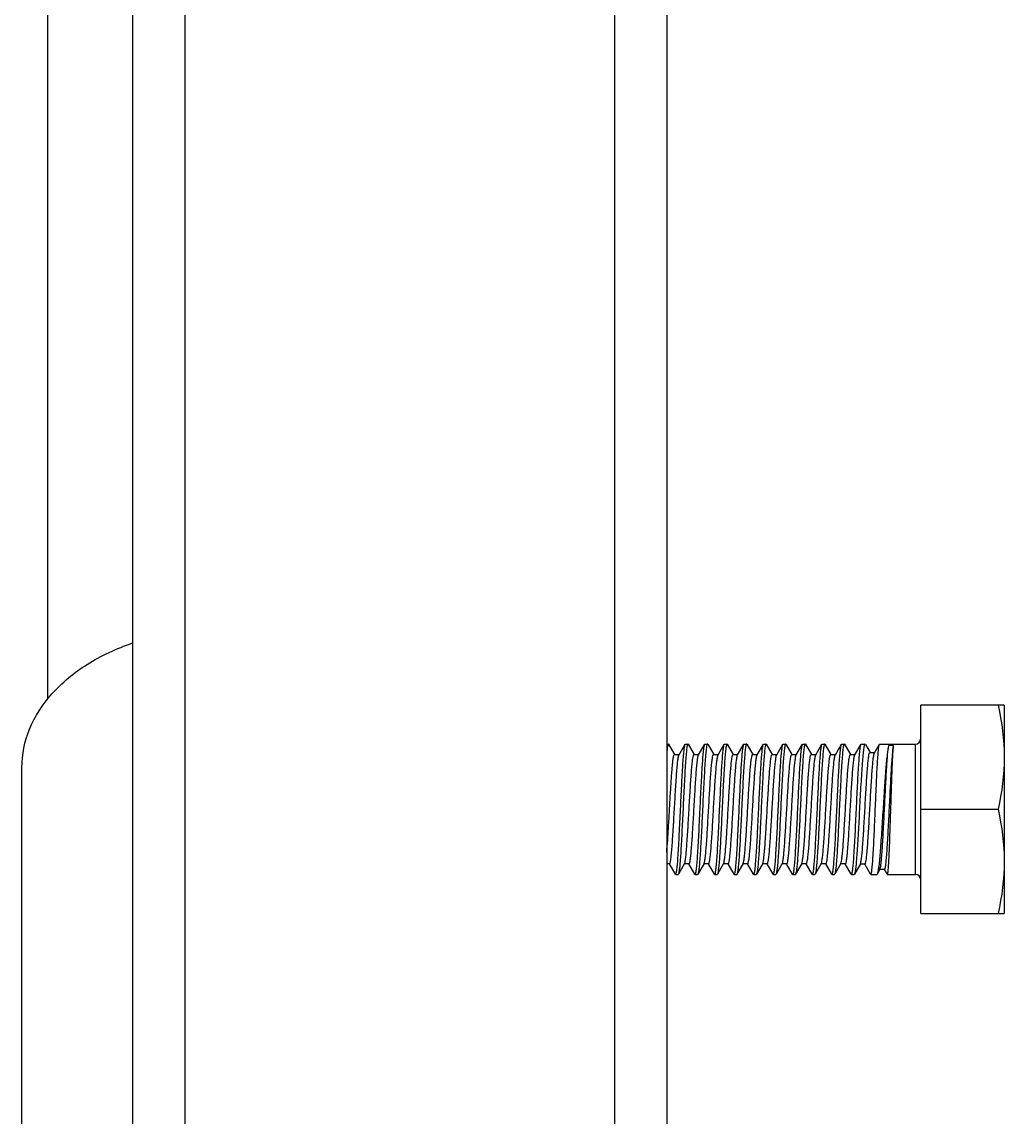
# Model space of a CAD drawing. Extents: x 4995099 to 5303443, y 4627657 to 4889583.
# Drawn here: x 5061715 to 5062485, y 4737423 to 4738282 of the extents above; entities that cross this region are included whole.
import ezdxf

# ---------------------------------------------------------------- set-up
doc = ezdxf.new("R2010")
doc.units = 0
doc.header["$LTSCALE"] = 1000
doc.header["$MEASUREMENT"] = 0
doc.layers.get('0').update_dxf_attribs({"color": 4, "linetype": 'CONTINUOUS'})

msp = doc.modelspace()

# ---------------------------------------------------------------- linework, layer by layer
for p, q in [((5061735.09, 4737750.46), (5061735.09, 4740579.38)), ((5061801.53, 4740388.31), (5061801.53, 4736994.68)), ((5061842.42, 4740388.31), (5061842.42, 4736994.68)), ((5062179.74, 4740388.31), (5062179.74, 4736994.68)), ((5062220.63, 4740388.31), (5062220.63, 4736994.68)), ((5062485.38, 4737745.97), (5062419.96, 4737745.97)), ((5062419.96, 4737582.41), (5062419.96, 4737745.97)), ((5062485.38, 4737745.97), (5062485.38, 4737582.41)), ((5062220.63, 4737715.3), (5062221.91, 4737715.3)), ((5062222.11, 4737715.13), (5062221.91, 4737715.3)), ((5062222.11, 4737715.13), (5062226.81, 4737707.02)), ((5062230.28, 4737706.81), (5062235.12, 4737715.13)), ((5062235.12, 4737715.13), (5062235.32, 4737715.3)), ((5062235.32, 4737715.3), (5062237.24, 4737715.3)), ((5062237.44, 4737715.13), (5062237.24, 4737715.3)), ((5062237.44, 4737715.13), (5062242.14, 4737707.02)), ((5062245.62, 4737706.81), (5062250.45, 4737715.13)), ((5062250.45, 4737715.13), (5062250.65, 4737715.3)), ((5062250.65, 4737715.3), (5062252.58, 4737715.3)), ((5062252.78, 4737715.13), (5062252.58, 4737715.3)), ((5062252.78, 4737715.13), (5062257.48, 4737707.02)), ((5062260.95, 4737706.81), (5062265.79, 4737715.13)), ((5062265.79, 4737715.13), (5062265.99, 4737715.3)), ((5062265.99, 4737715.3), (5062267.91, 4737715.3)), ((5062268.11, 4737715.13), (5062267.91, 4737715.3)), ((5062268.11, 4737715.13), (5062272.81, 4737707.02)), ((5062276.28, 4737706.81), (5062281.12, 4737715.13)), ((5062281.12, 4737715.13), (5062281.32, 4737715.3)), ((5062281.32, 4737715.3), (5062283.24, 4737715.3)), ((5062283.44, 4737715.13), (5062283.24, 4737715.3)), ((5062283.44, 4737715.13), (5062288.14, 4737707.02)), ((5062291.62, 4737706.81), (5062296.45, 4737715.13)), ((5062296.45, 4737715.13), (5062296.65, 4737715.3)), ((5062296.65, 4737715.3), (5062298.57, 4737715.3)), ((5062298.78, 4737715.13), (5062303.47, 4737707.02)), ((5062306.95, 4737706.81), (5062311.79, 4737715.13)), ((5062311.79, 4737715.13), (5062311.99, 4737715.3)), ((5062311.99, 4737715.3), (5062313.91, 4737715.3)), ((5062314.11, 4737715.13), (5062313.91, 4737715.3)), ((5062314.11, 4737715.13), (5062318.81, 4737707.02)), ((5062322.28, 4737706.81), (5062327.12, 4737715.13)), ((5062327.12, 4737715.13), (5062327.32, 4737715.3)), ((5062327.32, 4737715.3), (5062329.24, 4737715.3)), ((5062329.44, 4737715.13), (5062329.24, 4737715.3)), ((5062329.44, 4737715.13), (5062334.14, 4737707.02)), ((5062337.61, 4737706.81), (5062342.45, 4737715.13)), ((5062342.45, 4737715.13), (5062342.65, 4737715.3)), ((5062342.65, 4737715.3), (5062344.57, 4737715.3)), ((5062344.77, 4737715.13), (5062344.57, 4737715.3)), ((5062344.77, 4737715.13), (5062349.47, 4737707.02)), ((5062352.95, 4737706.81), (5062357.78, 4737715.13)), ((5062357.78, 4737715.13), (5062357.99, 4737715.3)), ((5062357.98, 4737715.3), (5062359.91, 4737715.3)), ((5062360.11, 4737715.13), (5062364.81, 4737707.02)), ((5062368.28, 4737706.81), (5062373.12, 4737715.13)), ((5062373.12, 4737715.13), (5062373.32, 4737715.3)), ((5062373.32, 4737715.3), (5062376.22, 4737715.3)), ((5062376.49, 4737715.07), (5062376.22, 4737715.3)), ((5062376.49, 4737715.07), (5062380.17, 4737708.73)), ((5062383.66, 4737708.53), (5062387.52, 4737715.18)), ((5062387.52, 4737715.18), (5062387.66, 4737715.3)), ((5062387.66, 4737715.3), (5062415.87, 4737715.3)), ((5062398.66, 4737714.13), (5062394.83, 4737714.13)), ((5062415.87, 4737613.08), (5062415.87, 4737715.3)), ((5062226.69, 4737707.02), (5062230.4, 4737707.02)), ((5062242.02, 4737707.02), (5062245.74, 4737707.02)), ((5062257.36, 4737707.02), (5062261.07, 4737707.02)), ((5062272.69, 4737707.02), (5062276.4, 4737707.02)), ((5062288.02, 4737707.02), (5062291.73, 4737707.02)), ((5062303.35, 4737707.02), (5062307.07, 4737707.02)), ((5062318.69, 4737707.02), (5062322.4, 4737707.02)), ((5062334.02, 4737707.02), (5062337.73, 4737707.02)), ((5062349.35, 4737707.02), (5062353.07, 4737707.02)), ((5062364.69, 4737707.02), (5062368.4, 4737707.02)), ((5062380.05, 4737708.73), (5062383.77, 4737708.73)), ((5061714.65, 4736585.8), (5061714.65, 4737696.93)), ((5062419.96, 4737664.19), (5062480.77, 4737664.19)), ((5062222.86, 4737621.36), (5062220.63, 4737621.36)), ((5062227.45, 4737613.25), (5062222.74, 4737621.36)), ((5062234.6, 4737621.57), (5062229.78, 4737613.25)), ((5062238.19, 4737621.36), (5062234.48, 4737621.36)), ((5062234.6, 4737621.57), (5062234.72, 4737621.84)), ((5062242.79, 4737613.25), (5062238.07, 4737621.36)), ((5062249.93, 4737621.57), (5062245.11, 4737613.25)), ((5062253.52, 4737621.36), (5062249.81, 4737621.36)), ((5062249.93, 4737621.57), (5062250.05, 4737621.83)), ((5062258.12, 4737613.25), (5062253.4, 4737621.36)), ((5062265.26, 4737621.57), (5062260.44, 4737613.25)), ((5062268.85, 4737621.36), (5062265.14, 4737621.36)), ((5062265.26, 4737621.57), (5062265.38, 4737621.82)), ((5062273.45, 4737613.25), (5062268.74, 4737621.36)), ((5062280.59, 4737621.57), (5062275.78, 4737613.25)), ((5062284.19, 4737621.36), (5062280.47, 4737621.36)), ((5062280.59, 4737621.57), (5062280.71, 4737621.81)), ((5062288.79, 4737613.25), (5062284.07, 4737621.36)), ((5062295.93, 4737621.57), (5062291.11, 4737613.25)), ((5062299.52, 4737621.36), (5062295.81, 4737621.36)), ((5062295.93, 4737621.57), (5062296.04, 4737621.8)), ((5062304.12, 4737613.25), (5062299.4, 4737621.36)), ((5062311.26, 4737621.57), (5062306.44, 4737613.25)), ((5062314.85, 4737621.36), (5062311.14, 4737621.36)), ((5062319.45, 4737613.25), (5062314.73, 4737621.36)), ((5062326.59, 4737621.57), (5062321.77, 4737613.25)), ((5062330.19, 4737621.36), (5062326.47, 4737621.36)), ((5062326.59, 4737621.57), (5062326.69, 4737621.78)), ((5062334.78, 4737613.25), (5062330.07, 4737621.36)), ((5062341.93, 4737621.57), (5062337.11, 4737613.25)), ((5062345.52, 4737621.36), (5062341.81, 4737621.36)), ((5062341.93, 4737621.57), (5062342.02, 4737621.77)), ((5062350.12, 4737613.25), (5062345.4, 4737621.36)), ((5062357.26, 4737621.57), (5062352.44, 4737613.25)), ((5062360.85, 4737621.36), (5062357.14, 4737621.36)), ((5062357.26, 4737621.57), (5062357.35, 4737621.76)), ((5062365.45, 4737613.25), (5062360.73, 4737621.36)), ((5062372.61, 4737621.28), (5062367.97, 4737613.28)), ((5062376.2, 4737621.07), (5062372.49, 4737621.07)), ((5062380.64, 4737613.23), (5062376.08, 4737621.07)), ((5062387.96, 4737617.13), (5062385.76, 4737613.36)), ((5062391.57, 4737616.95), (5062387.85, 4737616.95)), ((5062393.65, 4737613.18), (5062391.49, 4737616.9)), ((5062227.45, 4737613.25), (5062227.66, 4737613.08)), ((5062227.66, 4737613.08), (5062229.58, 4737613.08)), ((5062229.78, 4737613.25), (5062229.58, 4737613.08)), ((5062242.79, 4737613.25), (5062242.99, 4737613.08)), ((5062242.99, 4737613.08), (5062244.91, 4737613.08)), ((5062245.11, 4737613.25), (5062244.91, 4737613.08)), ((5062258.12, 4737613.25), (5062258.32, 4737613.08)), ((5062258.32, 4737613.08), (5062260.24, 4737613.08)), ((5062260.44, 4737613.25), (5062260.24, 4737613.08)), ((5062273.45, 4737613.25), (5062273.65, 4737613.08)), ((5062273.65, 4737613.08), (5062275.57, 4737613.08)), ((5062275.78, 4737613.25), (5062275.57, 4737613.08)), ((5062288.79, 4737613.25), (5062288.99, 4737613.08)), ((5062288.99, 4737613.08), (5062290.91, 4737613.08)), ((5062291.11, 4737613.25), (5062290.91, 4737613.08)), ((5062304.12, 4737613.25), (5062304.32, 4737613.08)), ((5062304.32, 4737613.08), (5062306.24, 4737613.08)), ((5062306.44, 4737613.25), (5062306.24, 4737613.08)), ((5062319.45, 4737613.25), (5062319.65, 4737613.08)), ((5062319.65, 4737613.08), (5062321.57, 4737613.08)), ((5062334.99, 4737613.08), (5062336.91, 4737613.08)), ((5062337.11, 4737613.25), (5062336.91, 4737613.08)), ((5062350.12, 4737613.25), (5062350.32, 4737613.08)), ((5062350.32, 4737613.08), (5062352.24, 4737613.08)), ((5062352.44, 4737613.25), (5062352.24, 4737613.08)), ((5062365.45, 4737613.25), (5062365.65, 4737613.08)), ((5062365.65, 4737613.08), (5062367.74, 4737613.08)), ((5062367.97, 4737613.28), (5062367.74, 4737613.08)), ((5062380.64, 4737613.23), (5062380.82, 4737613.08)), ((5062380.82, 4737613.08), (5062385.45, 4737613.08)), ((5062385.76, 4737613.36), (5062385.45, 4737613.08)), ((5062393.65, 4737613.18), (5062393.76, 4737613.08)), ((5062393.76, 4737613.08), (5062415.87, 4737613.08)), ((5062419.96, 4737582.41), (5062485.38, 4737582.41))]:
    msp.add_line(p, q)
for centre, start, end in [((5062415.87, 4737719.39), 270, 0), ((5062415.87, 4737608.99), 0, 90)]:
    msp.add_arc(centre, 4.09, start, end)
for points, knots in [([(5061714.65, 4737696.93), (5061714.65, 4737707.13), (5061719.06, 4737728.44), (5061737.59, 4737756.66), (5061765.91, 4737779.72), (5061788.99, 4737790.37), (5061801.43, 4737794.61)], [0, 0, 0, 0, 0.220446, 0.45627, 0.716078, 1, 1, 1, 1]), ([(5062221.91, 4737715.3), (5062221.73, 4737715.3), (5062221.47, 4737714.5), (5062221.21, 4737713.35), (5062220.9, 4737711.11), (5062220.73, 4737709.43), (5062220.63, 4737708.45)], [0, 0, 0, 0, 0.077049, 0.268055, 0.577055, 1, 1, 1, 1]), ([(5062231.49, 4737664.19), (5062231.78, 4737670.39), (5062232.21, 4737679.41), (5062232.83, 4737690.95), (5062233.26, 4737698.42), (5062233.71, 4737704.7), (5062234.11, 4737709.61), (5062234.58, 4737712.89), (5062234.83, 4737714.63), (5062235.12, 4737715.13)], [0, 0, 0, 0, 0.364023, 0.530311, 0.678342, 0.803036, 0.90014, 0.966414, 1, 1, 1, 1]), ([(5062237.24, 4737715.3), (5062237.13, 4737715.3), (5062236.9, 4737714.89), (5062236.72, 4737714.19), (5062236.48, 4737712.94), (5062236.15, 4737710.42), (5062235.74, 4737706.14), (5062235.28, 4737699.87), (5062234.82, 4737692.22), (5062234.35, 4737683.5), (5062233.88, 4737674.03), (5062233.57, 4737667.51), (5062233.41, 4737664.19)], [0, 0, 0, 0, 0.006679, 0.021742, 0.04591, 0.079126, 0.171519, 0.295578, 0.446611, 0.618856, 0.8057, 1, 1, 1, 1]), ([(5062246.82, 4737664.19), (5062247.12, 4737670.39), (5062247.55, 4737679.41), (5062248.16, 4737690.95), (5062248.6, 4737698.42), (5062249.05, 4737704.7), (5062249.44, 4737709.61), (5062249.92, 4737712.89), (5062250.17, 4737714.63), (5062250.45, 4737715.13)], [0, 0, 0, 0, 0.364021, 0.530313, 0.678345, 0.803036, 0.900138, 0.966413, 1, 1, 1, 1]), ([(5062252.58, 4737715.3), (5062252.46, 4737715.3), (5062252.24, 4737714.89), (5062252.06, 4737714.19), (5062251.81, 4737712.94), (5062251.48, 4737710.42), (5062251.07, 4737706.15), (5062250.61, 4737699.88), (5062250.15, 4737692.23), (5062249.68, 4737683.5), (5062249.21, 4737674.04), (5062248.9, 4737667.51), (5062248.74, 4737664.19)], [0, 0, 0, 0, 0.006669, 0.021718, 0.045876, 0.079084, 0.171468, 0.295521, 0.446556, 0.618814, 0.805682, 1, 1, 1, 1]), ([(5062262.15, 4737664.19), (5062262.45, 4737670.39), (5062262.88, 4737679.41), (5062263.49, 4737690.95), (5062263.93, 4737698.42), (5062264.38, 4737704.7), (5062264.78, 4737709.61), (5062265.25, 4737712.89), (5062265.5, 4737714.63), (5062265.79, 4737715.13)], [0, 0, 0, 0, 0.364026, 0.530319, 0.678348, 0.803035, 0.900137, 0.966414, 1, 1, 1, 1]), ([(5062267.91, 4737715.3), (5062267.79, 4737715.3), (5062267.57, 4737714.89), (5062267.39, 4737714.19), (5062267.15, 4737712.94), (5062266.81, 4737710.41), (5062266.4, 4737706.14), (5062265.95, 4737699.87), (5062265.48, 4737692.22), (5062265.01, 4737683.5), (5062264.54, 4737674.03), (5062264.23, 4737667.51), (5062264.07, 4737664.19)], [0, 0, 0, 0, 0.00669, 0.021765, 0.045943, 0.079167, 0.171572, 0.295635, 0.446661, 0.618889, 0.805716, 1, 1, 1, 1]), ([(5062277.49, 4737664.19), (5062277.78, 4737670.39), (5062278.21, 4737679.41), (5062278.82, 4737690.95), (5062279.26, 4737698.42), (5062279.71, 4737704.7), (5062280.11, 4737709.61), (5062280.58, 4737712.89), (5062280.83, 4737714.63), (5062281.12, 4737715.13)], [0, 0, 0, 0, 0.364024, 0.530311, 0.678342, 0.803035, 0.900139, 0.966414, 1, 1, 1, 1]), ([(5062283.24, 4737715.3), (5062283.13, 4737715.3), (5062282.9, 4737714.89), (5062282.72, 4737714.19), (5062282.48, 4737712.94), (5062282.14, 4737710.42), (5062281.74, 4737706.14), (5062281.28, 4737699.87), (5062280.81, 4737692.22), (5062280.35, 4737683.5), (5062279.88, 4737674.03), (5062279.57, 4737667.51), (5062279.41, 4737664.19)], [0, 0, 0, 0, 0.006677, 0.021735, 0.045901, 0.079116, 0.171512, 0.295573, 0.4466, 0.618843, 0.805694, 1, 1, 1, 1]), ([(5062292.82, 4737664.19), (5062293.12, 4737670.39), (5062293.54, 4737679.41), (5062294.16, 4737690.95), (5062294.6, 4737698.42), (5062295.05, 4737704.7), (5062295.44, 4737709.61), (5062295.92, 4737712.89), (5062296.17, 4737714.63), (5062296.45, 4737715.13)], [0, 0, 0, 0, 0.364026, 0.530313, 0.678337, 0.803029, 0.900137, 0.966414, 1, 1, 1, 1]), ([(5062298.57, 4737715.3), (5062298.46, 4737715.3), (5062298.23, 4737714.89), (5062298.06, 4737714.19), (5062297.81, 4737712.93), (5062297.48, 4737710.41), (5062297.07, 4737706.14), (5062296.61, 4737699.87), (5062296.15, 4737692.22), (5062295.68, 4737683.5), (5062295.21, 4737674.03), (5062294.9, 4737667.51), (5062294.74, 4737664.19)], [0, 0, 0, 0, 0.006697, 0.021777, 0.045962, 0.079191, 0.171605, 0.29567, 0.44669, 0.618909, 0.805726, 1, 1, 1, 1]), ([(5062298.78, 4737715.13), (5062298.75, 4737715.17), (5062298.7, 4737715.25), (5062298.61, 4737715.3), (5062298.57, 4737715.3)], [0, 0, 0, 0, 0.600612, 1, 1, 1, 1]), ([(5062308.15, 4737664.19), (5062308.45, 4737670.39), (5062308.88, 4737679.41), (5062309.49, 4737690.95), (5062309.93, 4737698.42), (5062310.38, 4737704.7), (5062310.78, 4737709.61), (5062311.25, 4737712.89), (5062311.5, 4737714.63), (5062311.79, 4737715.13)], [0, 0, 0, 0, 0.364026, 0.530312, 0.67834, 0.803034, 0.90014, 0.966415, 1, 1, 1, 1]), ([(5062313.91, 4737715.3), (5062313.79, 4737715.3), (5062313.57, 4737714.89), (5062313.39, 4737714.19), (5062313.15, 4737712.94), (5062312.81, 4737710.41), (5062312.4, 4737706.14), (5062311.94, 4737699.87), (5062311.48, 4737692.22), (5062311.01, 4737683.5), (5062310.54, 4737674.03), (5062310.23, 4737667.51), (5062310.07, 4737664.19)], [0, 0, 0, 0, 0.006686, 0.021757, 0.045931, 0.079152, 0.171553, 0.295615, 0.446644, 0.618879, 0.805711, 1, 1, 1, 1]), ([(5062323.49, 4737664.19), (5062323.78, 4737670.39), (5062324.21, 4737679.41), (5062324.82, 4737690.95), (5062325.26, 4737698.42), (5062325.71, 4737704.7), (5062326.11, 4737709.61), (5062326.58, 4737712.89), (5062326.83, 4737714.63), (5062327.12, 4737715.13)], [0, 0, 0, 0, 0.364021, 0.530311, 0.678343, 0.803036, 0.90014, 0.966414, 1, 1, 1, 1]), ([(5062329.24, 4737715.3), (5062329.13, 4737715.3), (5062328.9, 4737714.89), (5062328.72, 4737714.19), (5062328.48, 4737712.94), (5062328.14, 4737710.42), (5062327.73, 4737706.14), (5062327.28, 4737699.87), (5062326.81, 4737692.22), (5062326.35, 4737683.5), (5062325.88, 4737674.03), (5062325.56, 4737667.51), (5062325.41, 4737664.19)], [0, 0, 0, 0, 0.006676, 0.021736, 0.045901, 0.079115, 0.171505, 0.295563, 0.446596, 0.618846, 0.805696, 1, 1, 1, 1]), ([(5062338.82, 4737664.19), (5062339.11, 4737670.39), (5062339.54, 4737679.41), (5062340.16, 4737690.95), (5062340.59, 4737698.42), (5062341.04, 4737704.7), (5062341.44, 4737709.61), (5062341.91, 4737712.89), (5062342.16, 4737714.63), (5062342.45, 4737715.13)], [0, 0, 0, 0, 0.364021, 0.530314, 0.678346, 0.803036, 0.900137, 0.966413, 1, 1, 1, 1]), ([(5062344.57, 4737715.3), (5062344.46, 4737715.3), (5062344.23, 4737714.89), (5062344.06, 4737714.19), (5062343.81, 4737712.94), (5062343.48, 4737710.42), (5062343.07, 4737706.15), (5062342.61, 4737699.88), (5062342.15, 4737692.23), (5062341.68, 4737683.5), (5062341.21, 4737674.04), (5062340.9, 4737667.51), (5062340.74, 4737664.19)], [0, 0, 0, 0, 0.006669, 0.021718, 0.045876, 0.079084, 0.171468, 0.295522, 0.446557, 0.618815, 0.805682, 1, 1, 1, 1]), ([(5062354.15, 4737664.19), (5062354.45, 4737670.39), (5062354.88, 4737679.41), (5062355.49, 4737690.95), (5062355.93, 4737698.42), (5062356.38, 4737704.7), (5062356.77, 4737709.61), (5062357.25, 4737712.89), (5062357.5, 4737714.63), (5062357.78, 4737715.13)], [0, 0, 0, 0, 0.364026, 0.530319, 0.678348, 0.803035, 0.900137, 0.966414, 1, 1, 1, 1]), ([(5062359.91, 4737715.3), (5062359.79, 4737715.3), (5062359.57, 4737714.89), (5062359.39, 4737714.19), (5062359.14, 4737712.94), (5062358.81, 4737710.41), (5062358.4, 4737706.14), (5062357.94, 4737699.87), (5062357.48, 4737692.22), (5062357.01, 4737683.5), (5062356.54, 4737674.03), (5062356.23, 4737667.51), (5062356.07, 4737664.19)], [0, 0, 0, 0, 0.006688, 0.021753, 0.045929, 0.079148, 0.171548, 0.29561, 0.446639, 0.618873, 0.805706, 1, 1, 1, 1]), ([(5062360.11, 4737715.13), (5062360.08, 4737715.17), (5062360.03, 4737715.25), (5062359.94, 4737715.3), (5062359.91, 4737715.3)], [0, 0, 0, 0, 0.600476, 1, 1, 1, 1]), ([(5062369.48, 4737664.19), (5062369.78, 4737670.39), (5062370.21, 4737679.41), (5062370.82, 4737690.95), (5062371.26, 4737698.42), (5062371.71, 4737704.7), (5062372.11, 4737709.61), (5062372.58, 4737712.89), (5062372.83, 4737714.63), (5062373.12, 4737715.13)], [0, 0, 0, 0, 0.364024, 0.530312, 0.678343, 0.803036, 0.90014, 0.966414, 1, 1, 1, 1]), ([(5062376.22, 4737715.3), (5062376.1, 4737715.3), (5062375.83, 4737714.91), (5062375.63, 4737714.19), (5062375.35, 4737712.94), (5062374.96, 4737710.41), (5062374.5, 4737706.14), (5062373.98, 4737699.87), (5062373.46, 4737692.22), (5062372.94, 4737683.5), (5062372.41, 4737674.03), (5062372.07, 4737667.51), (5062371.89, 4737664.19)], [0, 0, 0, 0, 0.007187, 0.022465, 0.046744, 0.080015, 0.172417, 0.296393, 0.447275, 0.619318, 0.805937, 1, 1, 1, 1]), ([(5062384.33, 4737664.19), (5062384.59, 4737670.43), (5062384.98, 4737679.53), (5062385.52, 4737691.14), (5062385.91, 4737698.64), (5062386.31, 4737704.92), (5062386.64, 4737709.81), (5062387.07, 4737713.02), (5062387.25, 4737714.71), (5062387.52, 4737715.18)], [0, 0, 0, 0, 0.366748, 0.534004, 0.682559, 0.80722, 0.903651, 0.968552, 1, 1, 1, 1]), ([(5062387.96, 4737617.13), (5062388.23, 4737617.59), (5062388.49, 4737619.18), (5062388.94, 4737622.17), (5062389.33, 4737626.59), (5062389.76, 4737632.22), (5062390.19, 4737638.91), (5062390.77, 4737649.28), (5062391.47, 4737663.1), (5062392.28, 4737679.48), (5062393.04, 4737694.23), (5062393.85, 4737705.58), (5062394.38, 4737711.84), (5062394.83, 4737714.13)], [0, 0, 0, 0, 0.016498, 0.048153, 0.094091, 0.152829, 0.222461, 0.300749, 0.473185, 0.64885, 0.806645, 0.928205, 1, 1, 1, 1]), ([(5062394.83, 4737714.13), (5062394.57, 4737713.3), (5062394.16, 4737711.14), (5062393.34, 4737705.19), (5062392.44, 4737695.05), (5062391.4, 4737680.55), (5062390.73, 4737669.86), (5062390.37, 4737664.19)], [0, 0, 0, 0, 0.052104, 0.130854, 0.359409, 0.660459, 1, 1, 1, 1]), ([(5062391.57, 4737616.95), (5062391.68, 4737616.95), (5062391.9, 4737617.28), (5062392.07, 4737617.89), (5062392.3, 4737618.95), (5062392.62, 4737621.09), (5062393.01, 4737624.71), (5062393.44, 4737630.05), (5062393.88, 4737636.58), (5062394.32, 4737644.08), (5062394.75, 4737652.29), (5062395.34, 4737663.86), (5062396.04, 4737677.99), (5062396.82, 4737693.34), (5062397.66, 4737705.2), (5062398.19, 4737711.75), (5062398.66, 4737714.13)], [0, 0, 0, 0, 0.003181, 0.009997, 0.020842, 0.035708, 0.077022, 0.132568, 0.200428, 0.278278, 0.363482, 0.453195, 0.634322, 0.798504, 0.925407, 1, 1, 1, 1]), ([(5062396.5, 4737664.19), (5062396.69, 4737669.86), (5062397.04, 4737680.54), (5062397.52, 4737695.04), (5062398.05, 4737706.02), (5062398.36, 4737711.99), (5062398.66, 4737714.13)], [0, 0, 0, 0, 0.340216, 0.641739, 0.870295, 1, 1, 1, 1]), ([(5062220.63, 4737630.32), (5062220.93, 4737633.53), (5062221.46, 4737640.72), (5062222.18, 4737652.28), (5062222.9, 4737664.98), (5062223.62, 4737677.6), (5062224.25, 4737687.53), (5062224.77, 4737694.52), (5062225.14, 4737698.77), (5062225.49, 4737702.13), (5062225.86, 4737704.74), (5062226.16, 4737706.08), (5062226.48, 4737707.02), (5062226.69, 4737707.02)], [0, 0, 0, 0, 0.125273, 0.280526, 0.451, 0.620464, 0.772784, 0.837888, 0.893492, 0.938284, 0.971239, 0.991709, 1, 1, 1, 1]), ([(5062222.86, 4737621.36), (5062222.96, 4737621.36), (5062223.18, 4737621.66), (5062223.48, 4737622.65), (5062223.89, 4737624.91), (5062224.31, 4737628.56), (5062224.76, 4737633.54), (5062225.21, 4737639.61), (5062225.66, 4737646.57), (5062226.12, 4737654.16), (5062226.72, 4737664.75), (5062227.32, 4737675.25), (5062227.94, 4737685.28), (5062228.39, 4737691.84), (5062228.84, 4737697.39), (5062229.26, 4737701.78), (5062229.73, 4737704.76), (5062230.01, 4737706.35), (5062230.28, 4737706.81)], [0, 0, 0, 0, 0.003516, 0.010771, 0.037949, 0.081609, 0.140308, 0.211978, 0.294061, 0.383613, 0.477416, 0.664254, 0.750571, 0.827952, 0.893624, 0.945254, 0.981055, 1, 1, 1, 1]), ([(5062234.72, 4737621.84), (5062234.96, 4737622.46), (5062235.27, 4737624.23), (5062235.71, 4737627.53), (5062236.14, 4737632.11), (5062236.77, 4737640.27), (5062237.51, 4737652.16), (5062238.22, 4737664.76), (5062238.82, 4737675.16), (5062239.26, 4737682.57), (5062239.71, 4737689.34), (5062240.15, 4737695.23), (5062240.59, 4737700.05), (5062241.01, 4737703.59), (5062241.41, 4737705.78), (5062241.7, 4737706.73), (5062241.92, 4737707.02), (5062242.02, 4737707.02)], [0, 0, 0, 0, 0.023139, 0.062463, 0.116774, 0.184236, 0.348936, 0.533941, 0.62611, 0.713772, 0.793885, 0.863675, 0.920735, 0.963127, 0.989505, 0.996557, 1, 1, 1, 1]), ([(5062238.19, 4737621.36), (5062238.29, 4737621.36), (5062238.51, 4737621.66), (5062238.82, 4737622.65), (5062239.22, 4737624.91), (5062239.64, 4737628.56), (5062240.09, 4737633.54), (5062240.54, 4737639.61), (5062240.99, 4737646.57), (5062241.45, 4737654.16), (5062242.06, 4737664.75), (5062242.65, 4737675.25), (5062243.27, 4737685.28), (5062243.72, 4737691.84), (5062244.18, 4737697.39), (5062244.6, 4737701.78), (5062245.06, 4737704.76), (5062245.34, 4737706.35), (5062245.62, 4737706.81)], [0, 0, 0, 0, 0.003516, 0.010771, 0.037949, 0.081609, 0.140308, 0.211978, 0.294061, 0.383613, 0.477416, 0.664254, 0.750571, 0.827952, 0.893624, 0.945254, 0.981055, 1, 1, 1, 1]), ([(5062250.05, 4737621.83), (5062250.29, 4737622.44), (5062250.6, 4737624.21), (5062251.04, 4737627.5), (5062251.47, 4737632.08), (5062252.1, 4737640.22), (5062252.84, 4737652.12), (5062253.55, 4737664.72), (5062254.15, 4737675.13), (5062254.6, 4737682.54), (5062255.04, 4737689.32), (5062255.48, 4737695.21), (5062255.93, 4737700.04), (5062256.34, 4737703.59), (5062256.74, 4737705.78), (5062257.04, 4737706.73), (5062257.26, 4737707.02), (5062257.36, 4737707.02)], [0, 0, 0, 0, 0.023, 0.06221, 0.116433, 0.183837, 0.348506, 0.533571, 0.625793, 0.713517, 0.793694, 0.863545, 0.920659, 0.963092, 0.989496, 0.996554, 1, 1, 1, 1]), ([(5062253.52, 4737621.36), (5062253.62, 4737621.36), (5062253.85, 4737621.66), (5062254.15, 4737622.65), (5062254.56, 4737624.91), (5062254.98, 4737628.56), (5062255.43, 4737633.54), (5062255.87, 4737639.61), (5062256.33, 4737646.57), (5062256.78, 4737654.16), (5062257.39, 4737664.75), (5062257.98, 4737675.25), (5062258.6, 4737685.28), (5062259.05, 4737691.84), (5062259.51, 4737697.39), (5062259.93, 4737701.78), (5062260.39, 4737704.76), (5062260.68, 4737706.35), (5062260.95, 4737706.81)], [0, 0, 0, 0, 0.003516, 0.010771, 0.037949, 0.081609, 0.140308, 0.211978, 0.294061, 0.383613, 0.477416, 0.664254, 0.750571, 0.827952, 0.893624, 0.945254, 0.981055, 1, 1, 1, 1]), ([(5062265.38, 4737621.82), (5062265.62, 4737622.43), (5062265.93, 4737624.19), (5062266.37, 4737627.46), (5062266.8, 4737632.04), (5062267.43, 4737640.18), (5062268.17, 4737652.08), (5062268.88, 4737664.68), (5062269.48, 4737675.09), (5062269.93, 4737682.52), (5062270.37, 4737689.3), (5062270.82, 4737695.2), (5062271.26, 4737700.04), (5062271.67, 4737703.58), (5062272.07, 4737705.77), (5062272.37, 4737706.73), (5062272.59, 4737707.02), (5062272.69, 4737707.02)], [0, 0, 0, 0, 0.022862, 0.061956, 0.116091, 0.183437, 0.348074, 0.5332, 0.625476, 0.713261, 0.793503, 0.863416, 0.920583, 0.963057, 0.989487, 0.996552, 1, 1, 1, 1]), ([(5062268.85, 4737621.36), (5062268.96, 4737621.36), (5062269.18, 4737621.66), (5062269.48, 4737622.65), (5062269.89, 4737624.91), (5062270.31, 4737628.56), (5062270.76, 4737633.54), (5062271.21, 4737639.61), (5062271.66, 4737646.57), (5062272.11, 4737654.16), (5062272.72, 4737664.75), (5062273.31, 4737675.25), (5062273.94, 4737685.28), (5062274.39, 4737691.84), (5062274.84, 4737697.39), (5062275.26, 4737701.78), (5062275.73, 4737704.76), (5062276.01, 4737706.35), (5062276.28, 4737706.81)], [0, 0, 0, 0, 0.003516, 0.010771, 0.037949, 0.081609, 0.140308, 0.211978, 0.294061, 0.383613, 0.477416, 0.664254, 0.750571, 0.827952, 0.893624, 0.945254, 0.981055, 1, 1, 1, 1]), ([(5062280.71, 4737621.81), (5062280.95, 4737622.41), (5062281.26, 4737624.17), (5062281.7, 4737627.43), (5062282.13, 4737632), (5062282.76, 4737640.14), (5062283.5, 4737652.03), (5062284.21, 4737664.64), (5062284.81, 4737675.06), (5062285.26, 4737682.49), (5062285.71, 4737689.28), (5062286.15, 4737695.19), (5062286.59, 4737700.03), (5062287, 4737703.58), (5062287.4, 4737705.77), (5062287.7, 4737706.73), (5062287.92, 4737707.02), (5062288.02, 4737707.02)], [0, 0, 0, 0, 0.022723, 0.061701, 0.115749, 0.183037, 0.347642, 0.532829, 0.625158, 0.713005, 0.793312, 0.863286, 0.920506, 0.963022, 0.989478, 0.99655, 1, 1, 1, 1]), ([(5062284.19, 4737621.36), (5062284.29, 4737621.36), (5062284.51, 4737621.66), (5062284.82, 4737622.65), (5062285.22, 4737624.91), (5062285.64, 4737628.56), (5062286.09, 4737633.54), (5062286.54, 4737639.61), (5062286.99, 4737646.57), (5062287.45, 4737654.16), (5062288.06, 4737664.75), (5062288.65, 4737675.25), (5062289.27, 4737685.28), (5062289.72, 4737691.84), (5062290.18, 4737697.39), (5062290.59, 4737701.78), (5062291.06, 4737704.76), (5062291.34, 4737706.35), (5062291.62, 4737706.81)], [0, 0, 0, 0, 0.003516, 0.010771, 0.037949, 0.081609, 0.140308, 0.211978, 0.294061, 0.383613, 0.477416, 0.664254, 0.750571, 0.827952, 0.893624, 0.945254, 0.981055, 1, 1, 1, 1]), ([(5062296.04, 4737621.8), (5062296.28, 4737622.4), (5062296.59, 4737624.14), (5062297.03, 4737627.4), (5062297.45, 4737631.96), (5062298.09, 4737640.1), (5062298.83, 4737651.99), (5062299.54, 4737664.61), (5062300.14, 4737675.03), (5062300.59, 4737682.47), (5062301.04, 4737689.26), (5062301.48, 4737695.17), (5062301.92, 4737700.02), (5062302.33, 4737703.58), (5062302.74, 4737705.77), (5062303.03, 4737706.73), (5062303.26, 4737707.02), (5062303.35, 4737707.02)], [0, 0, 0, 0, 0.022584, 0.061447, 0.115407, 0.182636, 0.34721, 0.532457, 0.62484, 0.712749, 0.79312, 0.863155, 0.920429, 0.962986, 0.989469, 0.996548, 1, 1, 1, 1]), ([(5062299.52, 4737621.36), (5062299.62, 4737621.36), (5062299.85, 4737621.66), (5062300.15, 4737622.65), (5062300.56, 4737624.91), (5062300.97, 4737628.56), (5062301.42, 4737633.54), (5062301.87, 4737639.61), (5062302.33, 4737646.57), (5062302.78, 4737654.16), (5062303.39, 4737664.75), (5062303.98, 4737675.25), (5062304.6, 4737685.28), (5062305.05, 4737691.84), (5062305.51, 4737697.39), (5062305.93, 4737701.78), (5062306.39, 4737704.76), (5062306.67, 4737706.35), (5062306.95, 4737706.81)], [0, 0, 0, 0, 0.003516, 0.010772, 0.037949, 0.081609, 0.140308, 0.211978, 0.294061, 0.383612, 0.477416, 0.664254, 0.750571, 0.827952, 0.893624, 0.945254, 0.981055, 1, 1, 1, 1]), ([(5062311.37, 4737621.79), (5062311.61, 4737622.38), (5062311.92, 4737624.12), (5062312.36, 4737627.37), (5062312.78, 4737631.92), (5062313.42, 4737640.05), (5062314.16, 4737651.95), (5062314.87, 4737664.57), (5062315.47, 4737675), (5062315.92, 4737682.44), (5062316.37, 4737689.24), (5062316.81, 4737695.16), (5062317.25, 4737700.01), (5062317.67, 4737703.57), (5062318.07, 4737705.77), (5062318.37, 4737706.73), (5062318.59, 4737707.02), (5062318.69, 4737707.02)], [0, 0, 0, 0, 0.022445, 0.061192, 0.115065, 0.182235, 0.346776, 0.532084, 0.624521, 0.712492, 0.792928, 0.863025, 0.920353, 0.962951, 0.98946, 0.996545, 1, 1, 1, 1]), ([(5062314.85, 4737621.36), (5062314.95, 4737621.36), (5062315.18, 4737621.66), (5062315.48, 4737622.65), (5062315.89, 4737624.91), (5062316.31, 4737628.56), (5062316.76, 4737633.54), (5062317.2, 4737639.61), (5062317.66, 4737646.57), (5062318.11, 4737654.16), (5062318.72, 4737664.75), (5062319.31, 4737675.25), (5062319.94, 4737685.28), (5062320.39, 4737691.84), (5062320.84, 4737697.39), (5062321.26, 4737701.78), (5062321.72, 4737704.76), (5062322.01, 4737706.35), (5062322.28, 4737706.81)], [0, 0, 0, 0, 0.003516, 0.010772, 0.037949, 0.081609, 0.140308, 0.211978, 0.294061, 0.383612, 0.477416, 0.664253, 0.750571, 0.827952, 0.893624, 0.945254, 0.981055, 1, 1, 1, 1]), ([(5062326.69, 4737621.78), (5062326.94, 4737622.37), (5062327.24, 4737624.1), (5062327.69, 4737627.34), (5062328.11, 4737631.88), (5062328.75, 4737640.01), (5062329.49, 4737651.91), (5062330.2, 4737664.53), (5062330.8, 4737674.97), (5062331.25, 4737682.42), (5062331.7, 4737689.22), (5062332.14, 4737695.15), (5062332.59, 4737700), (5062333, 4737703.57), (5062333.4, 4737705.77), (5062333.7, 4737706.73), (5062333.92, 4737707.02), (5062334.02, 4737707.02)], [0, 0, 0, 0, 0.022306, 0.060937, 0.114721, 0.181834, 0.346342, 0.531711, 0.624202, 0.712235, 0.792736, 0.862894, 0.920276, 0.962916, 0.98945, 0.996543, 1, 1, 1, 1]), ([(5062330.19, 4737621.36), (5062330.29, 4737621.36), (5062330.51, 4737621.66), (5062330.81, 4737622.65), (5062331.22, 4737624.91), (5062331.64, 4737628.56), (5062332.09, 4737633.54), (5062332.54, 4737639.61), (5062332.99, 4737646.57), (5062333.45, 4737654.16), (5062334.05, 4737664.75), (5062334.65, 4737675.25), (5062335.27, 4737685.28), (5062335.72, 4737691.84), (5062336.17, 4737697.39), (5062336.59, 4737701.78), (5062337.06, 4737704.76), (5062337.34, 4737706.35), (5062337.61, 4737706.81)], [0, 0, 0, 0, 0.003515, 0.010772, 0.037949, 0.081609, 0.140308, 0.211978, 0.294061, 0.383612, 0.477415, 0.664253, 0.750571, 0.827952, 0.893624, 0.945254, 0.981055, 1, 1, 1, 1]), ([(5062342.02, 4737621.77), (5062342.27, 4737622.35), (5062342.57, 4737624.08), (5062343.02, 4737627.31), (5062343.44, 4737631.85), (5062344.08, 4737639.97), (5062344.82, 4737651.87), (5062345.53, 4737664.49), (5062346.13, 4737674.94), (5062346.58, 4737682.39), (5062347.03, 4737689.2), (5062347.47, 4737695.14), (5062347.92, 4737700), (5062348.33, 4737703.56), (5062348.73, 4737705.77), (5062349.03, 4737706.73), (5062349.25, 4737707.02), (5062349.35, 4737707.02)], [0, 0, 0, 0, 0.022167, 0.060682, 0.114378, 0.181432, 0.345908, 0.531337, 0.623882, 0.711978, 0.792543, 0.862763, 0.920199, 0.962881, 0.989441, 0.996541, 1, 1, 1, 1]), ([(5062345.52, 4737621.36), (5062345.62, 4737621.36), (5062345.84, 4737621.66), (5062346.15, 4737622.65), (5062346.55, 4737624.91), (5062346.97, 4737628.56), (5062347.42, 4737633.54), (5062347.87, 4737639.61), (5062348.32, 4737646.57), (5062348.78, 4737654.16), (5062349.39, 4737664.75), (5062349.98, 4737675.25), (5062350.6, 4737685.28), (5062351.05, 4737691.84), (5062351.51, 4737697.39), (5062351.93, 4737701.78), (5062352.39, 4737704.76), (5062352.67, 4737706.35), (5062352.95, 4737706.81)], [0, 0, 0, 0, 0.003515, 0.010772, 0.037949, 0.081609, 0.140308, 0.211978, 0.294061, 0.383612, 0.477415, 0.664253, 0.750571, 0.827952, 0.893624, 0.945254, 0.981055, 1, 1, 1, 1]), ([(5062357.35, 4737621.76), (5062357.6, 4737622.34), (5062357.9, 4737624.06), (5062358.35, 4737627.28), (5062358.77, 4737631.81), (5062359.41, 4737639.93), (5062360.15, 4737651.83), (5062360.87, 4737664.45), (5062361.47, 4737674.91), (5062361.92, 4737682.36), (5062362.36, 4737689.19), (5062362.81, 4737695.12), (5062363.25, 4737699.99), (5062363.66, 4737703.56), (5062364.07, 4737705.77), (5062364.37, 4737706.73), (5062364.59, 4737707.02), (5062364.69, 4737707.02)], [0, 0, 0, 0, 0.022028, 0.060426, 0.114034, 0.181029, 0.345472, 0.530963, 0.623561, 0.71172, 0.79235, 0.862632, 0.920122, 0.962845, 0.989432, 0.996538, 1, 1, 1, 1]), ([(5062360.85, 4737621.36), (5062360.95, 4737621.36), (5062361.18, 4737621.66), (5062361.48, 4737622.65), (5062361.89, 4737624.91), (5062362.31, 4737628.56), (5062362.76, 4737633.54), (5062363.2, 4737639.61), (5062363.66, 4737646.57), (5062364.11, 4737654.16), (5062364.72, 4737664.75), (5062365.31, 4737675.25), (5062365.93, 4737685.28), (5062366.38, 4737691.84), (5062366.84, 4737697.39), (5062367.26, 4737701.78), (5062367.72, 4737704.76), (5062368.01, 4737706.35), (5062368.28, 4737706.81)], [0, 0, 0, 0, 0.003515, 0.010772, 0.037949, 0.081609, 0.140308, 0.211978, 0.294061, 0.383612, 0.477415, 0.664253, 0.750571, 0.827952, 0.893624, 0.945254, 0.981055, 1, 1, 1, 1]), ([(5062372.61, 4737621.28), (5062372.89, 4737621.76), (5062373.17, 4737623.4), (5062373.64, 4737626.48), (5062374.07, 4737631), (5062374.53, 4737636.73), (5062374.98, 4737643.49), (5062375.61, 4737653.8), (5062376.2, 4737664.57), (5062376.81, 4737675.41), (5062377.27, 4737683.16), (5062377.72, 4737690.24), (5062378.17, 4737696.4), (5062378.62, 4737701.45), (5062379.03, 4737705.15), (5062379.43, 4737707.43), (5062379.73, 4737708.42), (5062379.95, 4737708.73), (5062380.05, 4737708.73)], [0, 0, 0, 0, 0.019036, 0.055162, 0.107284, 0.173532, 0.25149, 0.338305, 0.525651, 0.619397, 0.708683, 0.790327, 0.861445, 0.919555, 0.962678, 0.989457, 0.996584, 1, 1, 1, 1]), ([(5062376.2, 4737621.07), (5062376.3, 4737621.07), (5062376.53, 4737621.39), (5062376.84, 4737622.41), (5062377.25, 4737624.76), (5062377.68, 4737628.54), (5062378.13, 4737633.7), (5062378.58, 4737639.96), (5062379.04, 4737647.14), (5062379.5, 4737654.95), (5062380.11, 4737665.8), (5062380.7, 4737676.54), (5062381.33, 4737686.76), (5062381.78, 4737693.42), (5062382.23, 4737699.04), (5062382.64, 4737703.47), (5062383.11, 4737706.47), (5062383.38, 4737708.06), (5062383.66, 4737708.53)], [0, 0, 0, 0, 0.003526, 0.010871, 0.03842, 0.082642, 0.142013, 0.214376, 0.297085, 0.387117, 0.481196, 0.667858, 0.753739, 0.830507, 0.895467, 0.946372, 0.98153, 1, 1, 1, 1]), ([(5062227.66, 4737613.08), (5062227.77, 4737613.08), (5062228, 4737613.49), (5062228.17, 4737614.19), (5062228.42, 4737615.45), (5062228.75, 4737617.97), (5062229.16, 4737622.24), (5062229.62, 4737628.51), (5062230.08, 4737636.16), (5062230.55, 4737644.88), (5062231.02, 4737654.35), (5062231.33, 4737660.87), (5062231.49, 4737664.19)], [0, 0, 0, 0, 0.006696, 0.021778, 0.045962, 0.079192, 0.171607, 0.295672, 0.44669, 0.618908, 0.805728, 1, 1, 1, 1]), ([(5062233.41, 4737664.19), (5062233.11, 4737658), (5062232.68, 4737648.97), (5062232.07, 4737637.43), (5062231.63, 4737629.96), (5062231.18, 4737623.69), (5062230.79, 4737618.77), (5062230.31, 4737615.49), (5062230.06, 4737613.75), (5062229.78, 4737613.25)], [0, 0, 0, 0, 0.36397, 0.530239, 0.678254, 0.802945, 0.900063, 0.966368, 1, 1, 1, 1]), ([(5062242.99, 4737613.08), (5062243.1, 4737613.08), (5062243.33, 4737613.49), (5062243.51, 4737614.19), (5062243.75, 4737615.44), (5062244.08, 4737617.96), (5062244.49, 4737622.24), (5062244.95, 4737628.51), (5062245.41, 4737636.16), (5062245.88, 4737644.88), (5062246.35, 4737654.35), (5062246.66, 4737660.87), (5062246.82, 4737664.19)], [0, 0, 0, 0, 0.006683, 0.02175, 0.045921, 0.079139, 0.171534, 0.295592, 0.446617, 0.618856, 0.805703, 1, 1, 1, 1]), ([(5062248.74, 4737664.19), (5062248.45, 4737658), (5062248.02, 4737648.97), (5062247.4, 4737637.43), (5062246.97, 4737629.97), (5062246.52, 4737623.69), (5062246.12, 4737618.77), (5062245.65, 4737615.49), (5062245.4, 4737613.75), (5062245.11, 4737613.25)], [0, 0, 0, 0, 0.363954, 0.530216, 0.678234, 0.802928, 0.900053, 0.966366, 1, 1, 1, 1]), ([(5062258.32, 4737613.08), (5062258.43, 4737613.08), (5062258.66, 4737613.49), (5062258.84, 4737614.19), (5062259.08, 4737615.44), (5062259.42, 4737617.96), (5062259.83, 4737622.23), (5062260.28, 4737628.5), (5062260.75, 4737636.15), (5062261.21, 4737644.88), (5062261.68, 4737654.35), (5062262, 4737660.87), (5062262.15, 4737664.19)], [0, 0, 0, 0, 0.006669, 0.021719, 0.045878, 0.079087, 0.171477, 0.295536, 0.446573, 0.618824, 0.805681, 1, 1, 1, 1]), ([(5062264.07, 4737664.19), (5062263.78, 4737658), (5062263.35, 4737648.97), (5062262.74, 4737637.43), (5062262.3, 4737629.96), (5062261.85, 4737623.69), (5062261.45, 4737618.77), (5062260.98, 4737615.49), (5062260.73, 4737613.75), (5062260.44, 4737613.25)], [0, 0, 0, 0, 0.363958, 0.530229, 0.678249, 0.80294, 0.900058, 0.966367, 1, 1, 1, 1]), ([(5062273.65, 4737613.08), (5062273.77, 4737613.08), (5062273.99, 4737613.49), (5062274.17, 4737614.19), (5062274.41, 4737615.44), (5062274.75, 4737617.96), (5062275.16, 4737622.24), (5062275.62, 4737628.51), (5062276.08, 4737636.16), (5062276.55, 4737644.88), (5062277.02, 4737654.35), (5062277.33, 4737660.87), (5062277.49, 4737664.19)], [0, 0, 0, 0, 0.006673, 0.021729, 0.045891, 0.079103, 0.17149, 0.295546, 0.446581, 0.618835, 0.805691, 1, 1, 1, 1]), ([(5062279.41, 4737664.19), (5062279.11, 4737658), (5062278.68, 4737648.97), (5062278.07, 4737637.43), (5062277.63, 4737629.96), (5062277.18, 4737623.69), (5062276.78, 4737618.77), (5062276.31, 4737615.49), (5062276.06, 4737613.75), (5062275.78, 4737613.25)], [0, 0, 0, 0, 0.363957, 0.530226, 0.678246, 0.80294, 0.90006, 0.966367, 1, 1, 1, 1]), ([(5062288.99, 4737613.08), (5062289.1, 4737613.08), (5062289.33, 4737613.49), (5062289.5, 4737614.19), (5062289.75, 4737615.44), (5062290.08, 4737617.96), (5062290.49, 4737622.24), (5062290.95, 4737628.51), (5062291.41, 4737636.16), (5062291.88, 4737644.88), (5062292.35, 4737654.35), (5062292.66, 4737660.87), (5062292.82, 4737664.19)], [0, 0, 0, 0, 0.006683, 0.02175, 0.045922, 0.079141, 0.171538, 0.295599, 0.446629, 0.61887, 0.805706, 1, 1, 1, 1]), ([(5062294.74, 4737664.19), (5062294.44, 4737658), (5062294.02, 4737648.97), (5062293.4, 4737637.43), (5062292.97, 4737629.96), (5062292.52, 4737623.69), (5062292.12, 4737618.77), (5062291.65, 4737615.49), (5062291.4, 4737613.75), (5062291.11, 4737613.25)], [0, 0, 0, 0, 0.363961, 0.530224, 0.678244, 0.802939, 0.900061, 0.966368, 1, 1, 1, 1]), ([(5062304.32, 4737613.08), (5062304.43, 4737613.08), (5062304.66, 4737613.49), (5062304.84, 4737614.19), (5062305.08, 4737615.44), (5062305.42, 4737617.97), (5062305.82, 4737622.24), (5062306.28, 4737628.51), (5062306.75, 4737636.16), (5062307.21, 4737644.88), (5062307.68, 4737654.35), (5062307.99, 4737660.87), (5062308.15, 4737664.19)], [0, 0, 0, 0, 0.006693, 0.021771, 0.045952, 0.079178, 0.171587, 0.295651, 0.446675, 0.618899, 0.805721, 1, 1, 1, 1]), ([(5062310.07, 4737664.19), (5062309.78, 4737658), (5062309.35, 4737648.97), (5062308.74, 4737637.43), (5062308.3, 4737629.96), (5062307.85, 4737623.69), (5062307.45, 4737618.77), (5062306.98, 4737615.49), (5062306.73, 4737613.75), (5062306.44, 4737613.25)], [0, 0, 0, 0, 0.363963, 0.530226, 0.67824, 0.802935, 0.900059, 0.966368, 1, 1, 1, 1]), ([(5062319.65, 4737613.08), (5062319.77, 4737613.08), (5062319.99, 4737613.49), (5062320.17, 4737614.19), (5062320.41, 4737615.45), (5062320.75, 4737617.97), (5062321.16, 4737622.24), (5062321.61, 4737628.51), (5062322.08, 4737636.16), (5062322.55, 4737644.88), (5062323.02, 4737654.35), (5062323.33, 4737660.87), (5062323.49, 4737664.19)], [0, 0, 0, 0, 0.006694, 0.021774, 0.045957, 0.079186, 0.171599, 0.295663, 0.446681, 0.618902, 0.805725, 1, 1, 1, 1]), ([(5062325.41, 4737664.19), (5062325.11, 4737658), (5062324.68, 4737648.97), (5062324.07, 4737637.43), (5062323.63, 4737629.96), (5062323.18, 4737623.69), (5062322.78, 4737618.77), (5062322.31, 4737615.49), (5062322.06, 4737613.75), (5062321.77, 4737613.25)], [0, 0, 0, 0, 0.363971, 0.530241, 0.678257, 0.802947, 0.900064, 0.966368, 1, 1, 1, 1]), ([(5062334.99, 4737613.08), (5062335.1, 4737613.08), (5062335.33, 4737613.49), (5062335.5, 4737614.19), (5062335.75, 4737615.44), (5062336.08, 4737617.96), (5062336.49, 4737622.24), (5062336.95, 4737628.51), (5062337.41, 4737636.16), (5062337.88, 4737644.88), (5062338.35, 4737654.35), (5062338.66, 4737660.87), (5062338.82, 4737664.19)], [0, 0, 0, 0, 0.006682, 0.021747, 0.045917, 0.079134, 0.171527, 0.295584, 0.44661, 0.618852, 0.805701, 1, 1, 1, 1]), ([(5062340.74, 4737664.19), (5062340.44, 4737658), (5062340.01, 4737648.97), (5062339.4, 4737637.43), (5062338.96, 4737629.97), (5062338.51, 4737623.69), (5062338.12, 4737618.77), (5062337.64, 4737615.49), (5062337.39, 4737613.75), (5062337.11, 4737613.25)], [0, 0, 0, 0, 0.363954, 0.530216, 0.678234, 0.802928, 0.900053, 0.966366, 1, 1, 1, 1]), ([(5062350.32, 4737613.08), (5062350.43, 4737613.08), (5062350.66, 4737613.49), (5062350.84, 4737614.19), (5062351.08, 4737615.44), (5062351.41, 4737617.96), (5062351.82, 4737622.23), (5062352.28, 4737628.5), (5062352.74, 4737636.15), (5062353.21, 4737644.88), (5062353.68, 4737654.35), (5062353.99, 4737660.87), (5062354.15, 4737664.19)], [0, 0, 0, 0, 0.006669, 0.02172, 0.045879, 0.079089, 0.171479, 0.295539, 0.446576, 0.618826, 0.805682, 1, 1, 1, 1]), ([(5062356.07, 4737664.19), (5062355.78, 4737658), (5062355.35, 4737648.97), (5062354.73, 4737637.43), (5062354.3, 4737629.96), (5062353.85, 4737623.69), (5062353.45, 4737618.77), (5062352.98, 4737615.49), (5062352.73, 4737613.75), (5062352.44, 4737613.25)], [0, 0, 0, 0, 0.363959, 0.530229, 0.678249, 0.80294, 0.900058, 0.966367, 1, 1, 1, 1]), ([(5062365.65, 4737613.08), (5062365.77, 4737613.08), (5062365.99, 4737613.49), (5062366.17, 4737614.19), (5062366.41, 4737615.44), (5062366.75, 4737617.96), (5062367.16, 4737622.24), (5062367.61, 4737628.51), (5062368.08, 4737636.16), (5062368.55, 4737644.88), (5062369.01, 4737654.35), (5062369.33, 4737660.87), (5062369.48, 4737664.19)], [0, 0, 0, 0, 0.006673, 0.021727, 0.045889, 0.079101, 0.171487, 0.295543, 0.446578, 0.618832, 0.80569, 1, 1, 1, 1]), ([(5062371.89, 4737664.19), (5062371.57, 4737658.02), (5062371.1, 4737649.02), (5062370.43, 4737637.52), (5062369.95, 4737630.06), (5062369.47, 4737623.78), (5062369.04, 4737618.86), (5062368.54, 4737615.54), (5062368.26, 4737613.79), (5062367.97, 4737613.28)], [0, 0, 0, 0, 0.362797, 0.528646, 0.676443, 0.801155, 0.898568, 0.965462, 1, 1, 1, 1]), ([(5062380.82, 4737613.08), (5062380.93, 4737613.08), (5062381.14, 4737613.5), (5062381.3, 4737614.19), (5062381.53, 4737615.45), (5062381.84, 4737617.97), (5062382.22, 4737622.24), (5062382.64, 4737628.51), (5062383.06, 4737636.16), (5062383.48, 4737644.88), (5062383.91, 4737654.35), (5062384.19, 4737660.87), (5062384.33, 4737664.19)], [0, 0, 0, 0, 0.006494, 0.021489, 0.045625, 0.078827, 0.171228, 0.295321, 0.446402, 0.618703, 0.80562, 1, 1, 1, 1]), ([(5062390.37, 4737664.19), (5062389.99, 4737658.08), (5062389.43, 4737649.17), (5062388.65, 4737637.77), (5062388.09, 4737630.35), (5062387.53, 4737624.08), (5062387.01, 4737619.12), (5062386.45, 4737615.72), (5062386.08, 4737613.9), (5062385.76, 4737613.36)], [0, 0, 0, 0, 0.359329, 0.52395, 0.67108, 0.795828, 0.894098, 0.962746, 1, 1, 1, 1]), ([(5062393.76, 4737613.08), (5062393.87, 4737613.08), (5062394.01, 4737613.53), (5062394.15, 4737614.18), (5062394.32, 4737615.45), (5062394.49, 4737617.11), (5062394.66, 4737619.26), (5062394.9, 4737622.95), (5062395.19, 4737628.51), (5062395.52, 4737636.15), (5062395.85, 4737644.88), (5062396.18, 4737654.35), (5062396.39, 4737660.87), (5062396.5, 4737664.19)], [0, 0, 0, 0, 0.005906, 0.02066, 0.044668, 0.077802, 0.119769, 0.170184, 0.29436, 0.445608, 0.618145, 0.805336, 1, 1, 1, 1])]:
    msp.add_open_spline(points, degree=3, knots=knots)
for points in [[(5062480.77, 4737745.97), (5062483.59, 4737732.54), (5062485.38, 4737718.79), (5062485.38, 4737705.08)], [(5062485.38, 4737705.08), (5062485.38, 4737691.36), (5062483.59, 4737677.61), (5062480.77, 4737664.19)], [(5062480.77, 4737664.19), (5062483.59, 4737650.77), (5062485.38, 4737637.02), (5062485.38, 4737623.3)], [(5062485.38, 4737623.3), (5062485.38, 4737609.59), (5062483.59, 4737595.84), (5062480.77, 4737582.41)]]:
    msp.add_open_spline(points, degree=3)

doc.saveas('drawing.dxf')
